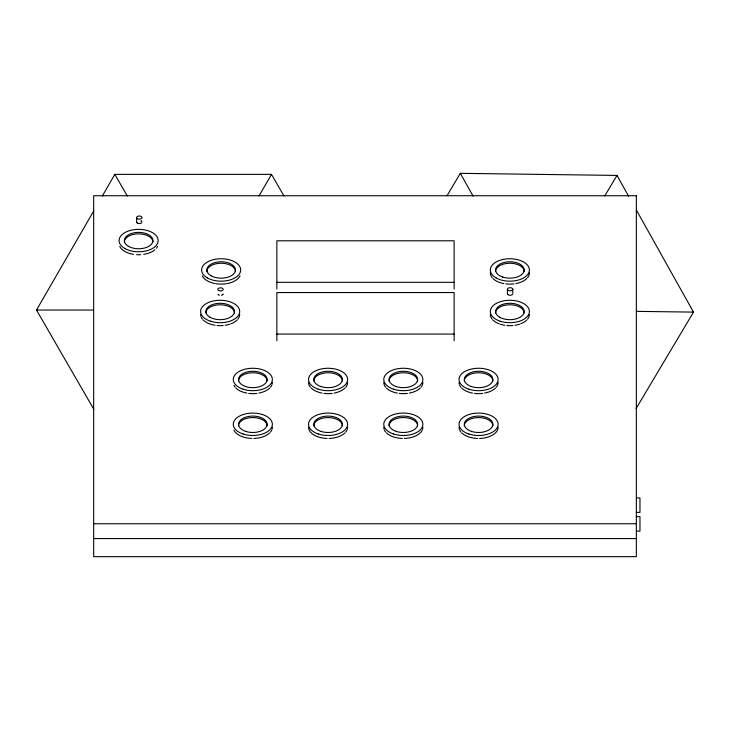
<?xml version="1.0" encoding="UTF-8"?>
<svg xmlns="http://www.w3.org/2000/svg" width="730" height="730" viewBox="0 0 730 730"><rect width="100%" height="100%" fill="white"/><g stroke="black" fill="none" stroke-linecap="round" stroke-linejoin="round"><path stroke-width="1.09" d="M93.832 409.329L36.5 310.04L93.832 210.742M102.346 195.996L114.829 174.37L271.487 174.37L283.979 195.996M258.977 196.032L271.487 174.37M446.988 195.768L460.338 173.339L616.987 175.419L628.63 196.224M604.769 195.941L616.987 175.419M636.012 408.69L693.5 312.121L636.387 210.094M222.896 294.254L223.17 294.09A2.71 1.551 0 0 1 221.436 295.285M276.862 282.318L454.133 282.318M36.5 310.04L93.358 310.04M276.862 334.066L454.133 334.066M636.35 497.924L639.964 497.924L639.964 512.396L636.35 512.396M636.35 516.648L639.964 516.648L639.964 531.121L636.35 531.121M93.668 523.757L636.35 523.757M93.668 538.576L636.35 538.576M636.651 311.363L693.5 312.121M141.218 221.226L141.848 221.473A2.71 1.551 0 0 0 141.036 220.816M507.898 294.354L507.569 294.226A2.71 1.551 0 0 0 510.005 295.239A2.71 1.551 0 0 0 512.579 294.336M137.094 222.686L136.766 222.55A2.71 1.551 0 0 0 137.094 222.905M218.042 294.354L217.96 294.373A2.71 1.551 0 0 0 219.365 295.239M114.829 174.37L127.339 196.032M460.338 173.339L473.113 196.16M512.807 289.098L512.807 293.36M507.414 289.381L507.414 293.652M454.133 288.989L454.133 240.8L276.862 240.8L276.862 288.989M454.133 340.737L454.133 292.548L276.862 292.548L276.862 340.737M136.61 217.713L136.61 221.975M272.363 427.251A19.537 11.205 0 0 1 272.071 429.194M271.697 430.152A19.537 11.205 0 0 1 270.529 431.987M269.744 432.853A19.537 11.205 0 0 1 253.848 438.447M251.813 438.447A19.537 11.205 0 0 1 233.956 430.152M238.537 425.763A14.29 8.203 0 0 1 252.826 417.569A14.29 8.203 0 0 1 267.116 425.763M272.363 382.438A19.537 11.205 0 0 1 272.071 384.382M271.697 385.34A19.537 11.205 0 0 1 270.529 387.174M269.744 388.041A19.537 11.205 0 0 1 258.858 393.096M256.896 393.397A19.537 11.205 0 0 1 248.766 393.397M246.795 393.096A19.537 11.205 0 0 1 235.909 388.041M235.124 387.174A19.537 11.205 0 0 1 233.956 385.34M238.537 380.951A14.29 8.203 0 0 1 252.826 372.756A14.29 8.203 0 0 1 267.116 380.951M347.617 427.251A19.537 11.205 0 0 1 347.316 429.194M346.951 430.152A19.537 11.205 0 0 1 345.783 431.987M344.998 432.853A19.537 11.205 0 0 1 329.093 438.447M327.067 438.447A19.537 11.205 0 0 1 308.544 427.251M313.791 425.763A14.29 8.203 0 0 1 328.08 417.569A14.29 8.203 0 0 1 342.37 425.763M141.766 222.659A2.71 1.551 0 0 1 137.578 223.207M498.125 427.251A19.537 11.205 0 0 1 479.601 438.447M477.566 438.447A19.537 11.205 0 0 1 461.661 432.853M460.876 431.987A19.537 11.205 0 0 1 459.717 430.152M459.343 429.194A19.537 11.205 0 0 1 459.051 427.251M464.289 425.763A14.29 8.203 0 0 1 478.588 417.569A14.29 8.203 0 0 1 492.878 425.763M529.396 272.929A19.537 11.205 0 0 1 527.571 277.665M526.786 278.531A19.537 11.205 0 0 1 515.9 283.587M513.929 283.888A19.537 11.205 0 0 1 505.799 283.888M503.828 283.587A19.537 11.205 0 0 1 492.942 278.531M492.157 277.665A19.537 11.205 0 0 1 490.332 272.929M495.57 271.451A14.29 8.203 0 0 1 509.859 263.247A14.29 8.203 0 0 1 524.158 271.451M157.507 246.43A19.537 11.205 0 0 1 156.339 248.273M154.888 249.76A19.537 11.205 0 0 1 143.691 254.359M140.68 254.679A19.537 11.205 0 0 1 136.601 254.679M133.581 254.359A19.537 11.205 0 0 1 119.766 246.43M124.346 242.05A14.29 8.203 0 0 1 138.636 233.846A14.29 8.203 0 0 1 152.926 242.05M422.871 427.251A19.537 11.205 0 0 1 422.57 429.194M422.205 430.152A19.537 11.205 0 0 1 404.347 438.447M402.312 438.447A19.537 11.205 0 0 1 386.416 432.853M385.632 431.987A19.537 11.205 0 0 1 384.464 430.152M384.089 429.194A19.537 11.205 0 0 1 383.798 427.251M389.044 425.763A14.29 8.203 0 0 1 403.334 417.569A14.29 8.203 0 0 1 417.624 425.763M239.686 314.447A19.537 11.205 0 0 1 237.852 319.183M237.067 320.05A19.537 11.205 0 0 1 230.999 323.764M229.923 324.156A19.537 11.205 0 0 1 225.205 325.27M223.207 325.516A19.537 11.205 0 0 1 217.093 325.516M215.094 325.27A19.537 11.205 0 0 1 203.232 320.05M202.447 319.183A19.537 11.205 0 0 1 201.279 317.349M200.914 316.391A19.537 11.205 0 0 1 200.613 314.447M205.86 312.96A14.29 8.203 0 0 1 220.15 304.766A14.29 8.203 0 0 1 234.44 312.96M347.617 382.438A19.537 11.205 0 0 1 345.783 387.174M344.998 388.041A19.537 11.205 0 0 1 334.112 393.096M332.15 393.397A19.537 11.205 0 0 1 324.01 393.397M322.049 393.096A19.537 11.205 0 0 1 311.162 388.041M310.378 387.174A19.537 11.205 0 0 1 308.544 382.438M313.791 380.951A14.29 8.203 0 0 1 328.08 372.756A14.29 8.203 0 0 1 342.37 380.951M422.871 382.438A19.537 11.205 0 0 1 421.037 387.174M420.252 388.041A19.537 11.205 0 0 1 409.366 393.096M407.404 393.397A19.537 11.205 0 0 1 399.264 393.397M397.302 393.096A19.537 11.205 0 0 1 386.416 388.041M385.632 387.174A19.537 11.205 0 0 1 383.798 382.438M389.044 380.951A14.29 8.203 0 0 1 403.334 372.756A14.29 8.203 0 0 1 417.624 380.951M240.015 275.83A19.537 11.205 0 0 1 227.176 283.587M226.2 283.751A19.537 11.205 0 0 1 216.089 283.751M215.113 283.587A19.537 11.205 0 0 1 202.274 275.83M206.855 271.451A14.29 8.203 0 0 1 221.144 263.247A14.29 8.203 0 0 1 235.434 271.451M529.396 314.447A19.537 11.205 0 0 1 527.571 319.183M526.786 320.05A19.537 11.205 0 0 1 520.709 323.764M519.632 324.156A19.537 11.205 0 0 1 514.924 325.27M512.925 325.516A19.537 11.205 0 0 1 506.802 325.516M504.804 325.27A19.537 11.205 0 0 1 500.096 324.156M499.019 323.764A19.537 11.205 0 0 1 492.942 320.05M492.157 319.183A19.537 11.205 0 0 1 490.332 314.447M495.57 312.96A14.29 8.203 0 0 1 509.859 304.766A14.29 8.203 0 0 1 524.158 312.96M498.125 382.438A19.537 11.205 0 0 1 496.291 387.174M495.506 388.041A19.537 11.205 0 0 1 484.62 393.096M482.649 393.397A19.537 11.205 0 0 1 474.518 393.397M472.556 393.096A19.537 11.205 0 0 1 461.661 388.041M460.876 387.174A19.537 11.205 0 0 1 459.717 385.34M459.343 384.382A19.537 11.205 0 0 1 459.051 382.438M464.289 380.951A14.29 8.203 0 0 1 478.588 372.756A14.29 8.203 0 0 1 492.878 380.951M636.35 195.731L93.668 195.731L93.668 556.661L636.35 556.661L636.35 195.731M243.063 433.994A19.537 11.205 0 0 0 272.363 424.285A19.537 11.205 0 0 0 243.063 414.576A19.537 11.205 0 0 0 243.063 433.994M245.681 431.384A14.29 8.203 0 0 0 267.116 424.285A14.29 8.203 0 0 0 245.681 417.186A14.29 8.203 0 0 0 245.681 431.384M243.063 389.181A19.537 11.205 0 0 0 272.363 379.472A19.537 11.205 0 0 0 243.063 369.763A19.537 11.205 0 0 0 243.063 389.181M245.681 386.571A14.29 8.203 0 0 0 267.116 379.472A14.29 8.203 0 0 0 245.681 372.373A14.29 8.203 0 0 0 245.681 386.571M218.763 290.577A2.71 1.551 0 0 0 223.17 289.646A2.71 1.551 0 0 0 219.557 287.93A2.71 1.551 0 0 0 218.763 290.577M318.316 433.994A19.537 11.205 0 0 0 347.617 424.285A19.537 11.205 0 0 0 318.316 414.576A19.537 11.205 0 0 0 318.316 433.994M320.935 431.384A14.29 8.203 0 0 0 342.37 424.285A14.29 8.203 0 0 0 320.935 417.186A14.29 8.203 0 0 0 320.935 431.384M137.578 218.763A2.71 1.551 0 0 0 141.976 217.832A2.71 1.551 0 0 0 138.371 216.107A2.71 1.551 0 0 0 137.578 218.763M468.815 433.994A19.537 11.205 0 0 0 498.125 424.285A19.537 11.205 0 0 0 468.815 414.576A19.537 11.205 0 0 0 468.815 433.994M471.443 431.384A14.29 8.203 0 0 0 492.878 424.285A14.29 8.203 0 0 0 471.443 417.186A14.29 8.203 0 0 0 471.443 431.384M496.053 277.893A19.537 11.205 0 0 0 528.739 272.865A19.537 11.205 0 0 0 504.804 259.141A19.537 11.205 0 0 0 496.053 277.893M502.714 277.062A14.29 8.203 0 0 0 524.158 269.963A14.29 8.203 0 0 0 502.714 262.864A14.29 8.203 0 0 0 502.714 277.062M124.821 248.492A19.537 11.205 0 0 0 157.507 243.473A19.537 11.205 0 0 0 133.581 229.74A19.537 11.205 0 0 0 124.821 248.492M128.535 246.366A14.29 8.203 0 0 0 152.442 242.688A14.29 8.203 0 0 0 134.94 232.651A14.29 8.203 0 0 0 128.535 246.366M393.561 433.994A19.537 11.205 0 0 0 422.871 424.285A19.537 11.205 0 0 0 393.561 414.576A19.537 11.205 0 0 0 393.561 433.994M396.189 431.384A14.29 8.203 0 0 0 417.624 424.285A14.29 8.203 0 0 0 396.189 417.186A14.29 8.203 0 0 0 396.189 431.384M210.386 321.191A19.537 11.205 0 0 0 239.686 311.482A19.537 11.205 0 0 0 210.386 301.773A19.537 11.205 0 0 0 210.386 321.191M210.048 317.276A14.29 8.203 0 0 0 233.956 313.608A14.29 8.203 0 0 0 216.454 303.561A14.29 8.203 0 0 0 210.048 317.276M318.316 389.181A19.537 11.205 0 0 0 347.617 379.472A19.537 11.205 0 0 0 318.316 369.763A19.537 11.205 0 0 0 318.316 389.181M320.935 386.571A14.29 8.203 0 0 0 342.37 379.472A14.29 8.203 0 0 0 320.935 372.373A14.29 8.203 0 0 0 320.935 386.571M508.381 290.44A2.71 1.551 0 0 0 512.779 289.5A2.71 1.551 0 0 0 509.175 287.784A2.71 1.551 0 0 0 508.381 290.44M393.561 389.181A19.537 11.205 0 0 0 422.871 379.472A19.537 11.205 0 0 0 393.561 369.763A19.537 11.205 0 0 0 393.561 389.181M396.189 386.571A14.29 8.203 0 0 0 417.624 379.472A14.29 8.203 0 0 0 396.189 372.373A14.29 8.203 0 0 0 396.189 386.571M207.329 277.893A19.537 11.205 0 0 0 240.015 272.865A19.537 11.205 0 0 0 216.089 259.141A19.537 11.205 0 0 0 207.329 277.893M211.043 275.767A14.29 8.203 0 0 0 234.951 272.089A14.29 8.203 0 0 0 217.449 262.043A14.29 8.203 0 0 0 211.043 275.767M500.096 321.191A19.537 11.205 0 0 0 529.396 311.482A19.537 11.205 0 0 0 500.096 301.773A19.537 11.205 0 0 0 500.096 321.191M499.758 317.276A14.29 8.203 0 0 0 523.665 313.608A14.29 8.203 0 0 0 506.164 303.561A14.29 8.203 0 0 0 499.758 317.276M468.815 389.181A19.537 11.205 0 0 0 498.125 379.472A19.537 11.205 0 0 0 468.815 369.763A19.537 11.205 0 0 0 468.815 389.181M471.443 386.571A14.29 8.203 0 0 0 492.878 379.472A14.29 8.203 0 0 0 471.443 372.373A14.29 8.203 0 0 0 471.443 386.571"/></g></svg>
